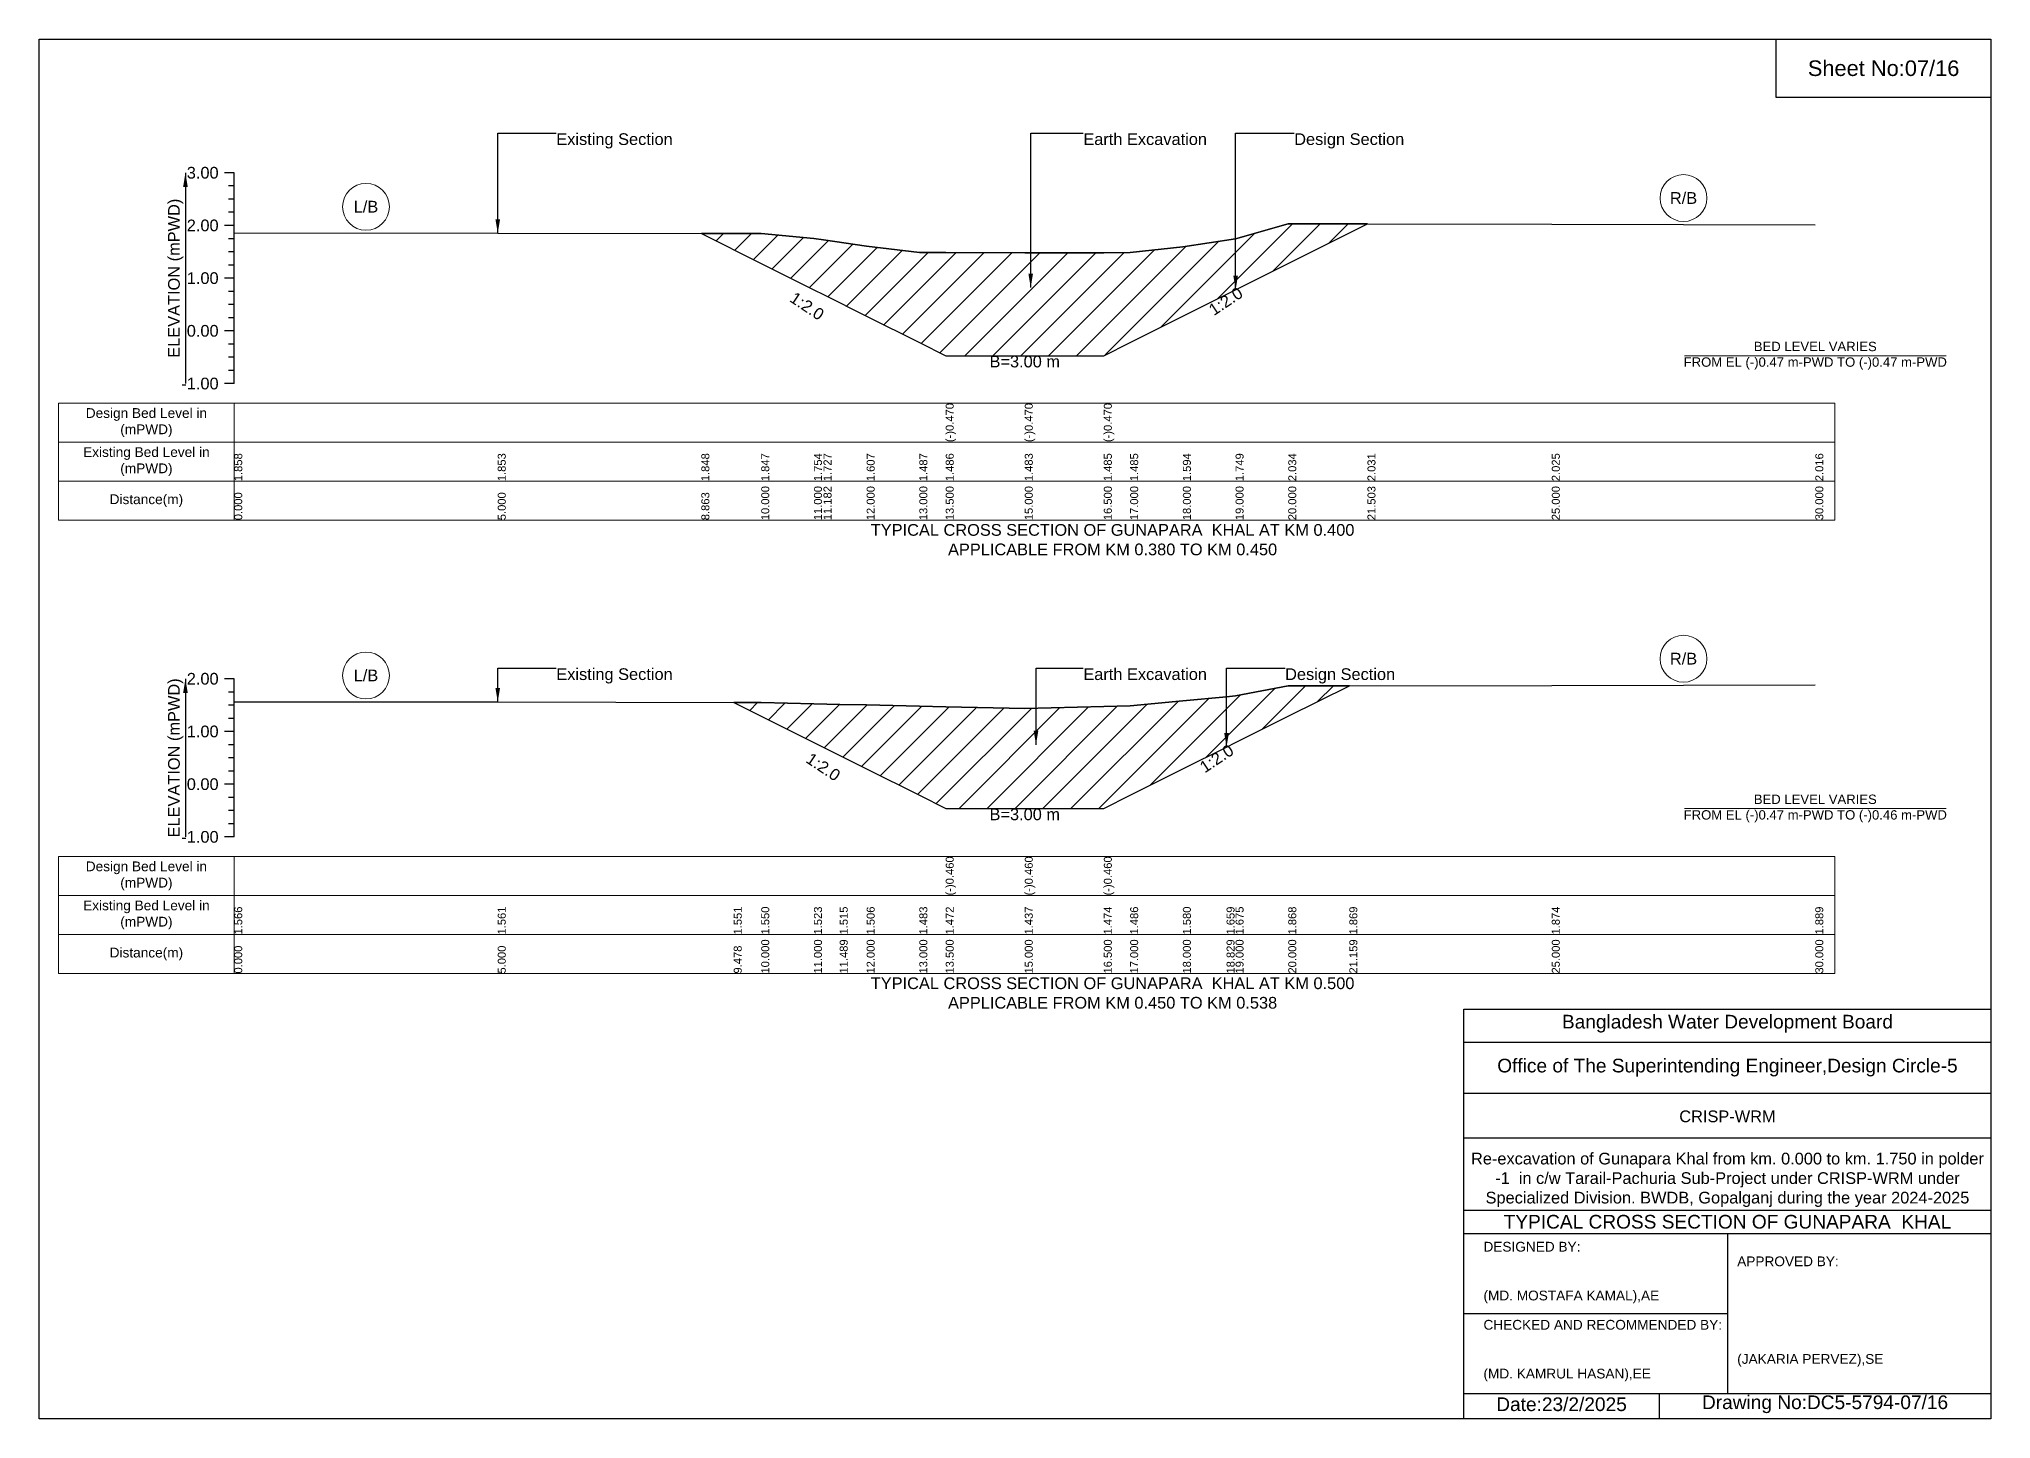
# Model space of a CAD drawing. Header units: inches. Extents: x 91000 to 268000, y -12452 to 3.
# Drawn here: x 160000 to 168000, y -5656 to 0 of the extents above; entities that cross this region are included whole.
import ezdxf

# ---------------------------------------------------------------- set-up
doc = ezdxf.new("R2010")
doc.units = ezdxf.units.IN
doc.header["$LTSCALE"] = 7
doc.header["$MEASUREMENT"] = 0
for name, color, linetype, lineweight in [('Cross section Data Border', 7, 'Continuous', 9), ('Cross Section Labels', 7, 'Continuous', 9), ('Existing_Bed_Level for Xsection', 7, 'Continuous', 25)]:
    doc.layers.add(name, color=color, linetype=linetype, lineweight=lineweight)
doc.styles.get("Standard").update_dxf_attribs({"font": 'arial.ttf'})
doc.dimstyles.get("Standard").update_dxf_attribs({"dimtxt": 0.18, "dimasz": 0.18, "dimexe": 0.18, "dimexo": 0.0625, "dimgap": 0.09, "dimtad": 0, "dimtih": 1, "dimtoh": 1, "dimdec": 4, "dimzin": 0, "dimdsep": 46, "dimtxsty": 'Standard', "dimcen": 0.09, "dimadec": 0, "dimazin": 0, "dimtfac": 1, "dimtdec": 4, "dimtofl": 0, "dimtmove": 0, "dimatfit": 3, "dimfxl": 1, "dimtolj": 1, "dimtzin": 0, "dimarcsym": 0})
pattern_1 = [(45, (0, 320), (-57.27565, 57.27565), [])]

msp = doc.modelspace()

# ---------------------------------------------------------------- hatches: boundary and pattern name
at = {"layer": 'Existing_Bed_Level for Xsection'}
h = msp.add_hatch(dxfattribs=at)
h.set_pattern_fill('ANSI31', color=256, scale=648, style=0)
h.set_pattern_definition(pattern_1)
h.paths.add_polyline_path([(162714.5, -797.1), (162960, -919.8), (163176, -1027.8), (163215.2, -1047.5), (163392, -1135.8), (163608, -1243.8), (163716, -1297.8), (164040, -1297.8), (164364, -1297.8), (164472, -1243.8), (164688, -1135.8), (164904, -1027.8), (164904.3, -1027.7), (165120, -919.8), (165444.6, -757.6), (165120, -757), (164904.3, -818.5), (164904, -818.5), (164688, -852), (164472, -875.6), (164364, -875.7), (164040, -876), (163716, -875.4), (163608, -875.1), (163392, -849.2), (163215.2, -823.2), (163176, -817.5), (162960, -797.4)])
h = msp.add_hatch(dxfattribs=at)
h.set_pattern_fill('ANSI31', color=256, scale=648, style=0)
h.set_pattern_definition(pattern_1)
h.paths.add_polyline_path([(162847.2, -2719.3), (162960, -2775.8), (163176, -2883.8), (163281.6, -2936.5), (163392, -2991.8), (163608, -3099.8), (163716, -3153.8), (164040, -3153.8), (164364, -3153.8), (164472, -3099.8), (164688, -2991.8), (164867.1, -2902.2), (164904, -2883.8), (165120, -2775.8), (165370.3, -2650.6), (165120, -2650.9), (164904, -2692.6), (164867.1, -2696.1), (164688, -2713.1), (164472, -2733.4), (164364, -2736.1), (164040, -2744), (163716, -2736.5), (163608, -2734.1), (163392, -2729.1), (163281.6, -2727.2), (163176, -2725.4), (162960, -2719.6)])

# ---------------------------------------------------------------- linework, layer by layer
for points in [[(160000, 0), (168000, 0), (168000, -5656), (160000, -5656)], [(167120, 0), (168000, 0), (168000, -240), (167120, -240)]]:
    msp.add_lwpolyline(points, close=True)
for points in [[(165840, -5656), (165840, -3976), (168000, -3976)], [(165840, -4112), (168000, -4112)], [(165840, -4320), (168000, -4320)], [(165840, -4504), (168000, -4504)], [(165840, -4800), (168000, -4800)], [(165840, -4896), (168000, -4896)], [(166920, -4896), (166920, -5552)], [(165840, -5224), (166920, -5224)], [(165840, -5552), (168000, -5552)], [(166640, -5552), (166640, -5656)]]:
    msp.add_lwpolyline(points)
at = {"layer": 'Cross section Data Border'}
for points in [[(160080, -1492.3), (167360, -1492.3), (167360, -1972.3), (160080, -1972.3)], [(160080, -3350.4), (167360, -3350.4), (167360, -3830.4), (160080, -3830.4)]]:
    msp.add_lwpolyline(points, close=True, dxfattribs=at)
for points in [[(160800, -1492.3), (160800, -1972.3)], [(160080, -1652.3), (167360, -1652.3)], [(160080, -1812.3), (167360, -1812.3)], [(160800, -3350.4), (160800, -3830.4)], [(160080, -3510.4), (167360, -3510.4)], [(160080, -3670.4), (167360, -3670.4)]]:
    msp.add_lwpolyline(points, dxfattribs=at)
at = {"layer": 'Cross Section Labels'}
for points in [[(166744.2, -1297.8), (167815.8, -1297.8)], [(166744.2, -3153.8), (167815.8, -3153.8)]]:
    msp.add_lwpolyline(points, dxfattribs=at)
for centre in [(166740, -651.9), (161340, -687.5), (166740, -2540), (161340, -2608.7)]:
    msp.add_circle(centre, 96, dxfattribs=at)
at = {"layer": 'Existing_Bed_Level for Xsection'}
for points in [[(160800, -548.3), (160760, -548.3)], [(160800, -1412.3), (160800, -1196.3), (160800, -980.3), (160800, -764.3), (160800, -548.3)], [(160800, -602.3), (160776, -602.3)], [(160800, -656.3), (160776, -656.3)], [(160800, -710.3), (160776, -710.3)], [(160800, -764.3), (160760, -764.3)], [(160800, -795), (161880, -796.1), (162714.5, -797.1), (162960, -797.4), (163176, -817.5), (163215.2, -823.2), (163392, -849.2), (163608, -875.1), (163716, -875.4), (163716, -875.4), (164040, -876), (164040, -876), (164364, -875.7), (164364, -875.7), (164472, -875.6), (164688, -852), (164904, -818.5), (164904.3, -818.5), (165120, -757), (165444.6, -757.6), (166200, -758.9), (167280, -760.9)], [(160800, -818.3), (160776, -818.3)], [(160800, -872.3), (160776, -872.3)], [(160800, -926.3), (160776, -926.3)], [(160800, -980.3), (160760, -980.3)], [(160800, -1034.3), (160776, -1034.3)], [(160800, -1088.3), (160776, -1088.3)], [(160800, -1196.3), (160760, -1196.3)], [(160800, -1142.3), (160776, -1142.3)], [(160800, -1250.3), (160776, -1250.3)], [(160800, -1304.3), (160776, -1304.3)], [(160800, -1358.3), (160776, -1358.3)], [(160800, -1412.3), (160760, -1412.3)], [(160800, -2622.4), (160760, -2622.4)], [(160800, -3270.4), (160800, -3054.4), (160800, -2838.4), (160800, -2622.4)], [(160800, -2676.4), (160776, -2676.4)], [(160800, -2716.1), (161880, -2717.2), (162847.2, -2719.3), (162960, -2719.6), (163176, -2725.4), (163281.6, -2727.2), (163392, -2729.1), (163608, -2734.1), (163716, -2736.5), (163716, -2736.5), (164040, -2744), (164040, -2744), (164364, -2736.1), (164364, -2736.1), (164472, -2733.4), (164688, -2713.1), (164867.1, -2696.1), (164904, -2692.6), (165120, -2650.9), (165370.3, -2650.6), (166200, -2649.6), (167280, -2646.4)], [(160800, -2730.4), (160776, -2730.4)], [(160800, -2784.4), (160776, -2784.4)], [(160800, -2838.4), (160760, -2838.4)], [(160800, -2892.4), (160776, -2892.4)], [(160800, -2946.4), (160776, -2946.4)], [(160800, -3000.4), (160776, -3000.4)], [(160800, -3054.4), (160760, -3054.4)], [(160800, -3108.4), (160776, -3108.4)], [(160800, -3162.4), (160776, -3162.4)], [(160800, -3270.4), (160760, -3270.4)], [(160800, -3216.4), (160776, -3216.4)]]:
    msp.add_lwpolyline(points, dxfattribs=at)
for points in [[(162714.5, -797.1), (162714.5, -797.1), (162960, -919.8), (163176, -1027.8), (163215.2, -1047.5), (163392, -1135.8), (163608, -1243.8), (163716, -1297.8), (163716, -1297.8), (164040, -1297.8), (164040, -1297.8), (164364, -1297.8), (164364, -1297.8), (164472, -1243.8), (164688, -1135.8), (164904, -1027.8), (164904.3, -1027.7), (165120, -919.8), (165444.6, -757.6), (165120, -757), (164904.3, -818.5), (164904, -818.5), (164688, -852), (164472, -875.6), (164364, -875.7), (164364, -875.7), (164040, -876), (164040, -876), (163716, -875.4), (163716, -875.4), (163608, -875.1), (163392, -849.2), (163215.2, -823.2), (163176, -817.5), (162960, -797.4), (162714.5, -797.1)], [(162847.2, -2719.3), (162960, -2775.8), (163176, -2883.8), (163281.6, -2936.5), (163392, -2991.8), (163608, -3099.8), (163716, -3153.8), (163716, -3153.8), (164040, -3153.8), (164040, -3153.8), (164364, -3153.8), (164364, -3153.8), (164472, -3099.8), (164688, -2991.8), (164867.1, -2902.2), (164904, -2883.8), (165120, -2775.8), (165370.3, -2650.6), (165370.3, -2650.6), (165370.3, -2650.6), (165120, -2650.9), (164904, -2692.6), (164867.1, -2696.1), (164688, -2713.1), (164472, -2733.4), (164364, -2736.1), (164364, -2736.1), (164040, -2744), (164040, -2744), (163716, -2736.5), (163716, -2736.5), (163608, -2734.1), (163392, -2729.1), (163281.6, -2727.2), (163176, -2725.4), (162960, -2719.6)]]:
    msp.add_lwpolyline(points, close=True, dxfattribs=at)

# ---------------------------------------------------------------- texts
at = {"attachment_point": 5}
for s, insert, char_height in [('Sheet No:07/16', (167560, -120), 64), ('Bangladesh Water Development Board', (166920, -4036), 56), ('Office of The Superintending Engineer,Design Circle-5', (166920, -4216), 56)]:
    msp.add_mtext(s, dxfattribs=dict(at, insert=insert, char_height=char_height))
for s, insert, char_height, width, attachment_point in [('CRISP-WRM', (166920, -4416), 48, 2240, 5), ('Re-excavation of Gunapara Khal from km. 0.000 to km. 1.750 in polder -1  in c/w Tarail-Pachuria Sub-Project under CRISP-WRM under Specialized Division. BWDB, Gopalganj during the year 2024-2025', (166920, -4676), 48, 2160, 5), ('TYPICAL CROSS SECTION OF GUNAPARA  KHAL', (166920, -4848), 56, 2240, 5), ('DESIGNED BY:^J^J^J(MD. MOSTAFA KAMAL),AE', (165920, -5056), 40, 1120, 4), ('APPROVED BY:^J^J^J^J^J^J(JAKARIA PERVEZ),SE', (166960, -5216), 40, 1120, 4), ('CHECKED AND RECOMMENDED BY:^J^J^J(MD. KAMRUL HASAN),EE', (165920, -5376), 40, 1120, 4), ('Date:23/2/2025 ', (166240, -5596), 56, 1120, 5), ('Drawing No:DC5-5794-07/16', (167320, -5596), 56, 1760, 5)]:
    msp.add_mtext(s, dxfattribs=dict(insert=insert, char_height=char_height, width=width, attachment_point=attachment_point))
at = {"layer": 'Cross section Data Border', "char_height": 40, "width": 640, "attachment_point": 5}
for s, insert in [('Design Bed Level in (mPWD)', (160440, -1572.3)), ('Existing Bed Level in (mPWD)', (160440, -1732.3)), ('Distance(m)', (160440, -1892.3)), ('Design Bed Level in (mPWD)', (160440, -3430.4)), ('Existing Bed Level in (mPWD)', (160440, -3590.4)), ('Distance(m)', (160440, -3750.4))]:
    msp.add_mtext(s, dxfattribs=dict(at, insert=insert))
at = {"layer": 'Cross Section Labels'}
for s, insert, char_height, attachment_point in [('Existing Section', (162120, -386.3), 48, 1), ('Earth Excavation', (164280, -386.3), 48, 1), ('Design Section', (165144.3, -386.3), 48, 1), ('R/B', (166740, -651.9), 48, 5), ('L/B', (161340, -687.5), 48, 5), ('BED LEVEL VARIES ^JFROM EL (-)0.47 m-PWD TO (-)0.47 m-PWD', (167280, -1297.8), 38.4, 5), ('B=3.00 m', (164040, -1297.8), 48, 2), ('TYPICAL CROSS SECTION OF GUNAPARA  KHAL AT KM 0.400^JAPPLICABLE FROM KM 0.380 TO KM 0.450', (164400, -2052.3), 48, 5), ('R/B', (166740, -2540), 48, 5), ('L/B', (161340, -2608.7), 48, 5), ('Existing Section', (162120, -2579.2), 48, 1), ('Earth Excavation', (164280, -2579.2), 48, 1), ('Design Section', (165107.1, -2579.2), 48, 1), ('BED LEVEL VARIES ^JFROM EL (-)0.47 m-PWD TO (-)0.46 m-PWD', (167280, -3153.8), 38.4, 5), ('B=3.00 m', (164040, -3153.8), 48, 2), ('TYPICAL CROSS SECTION OF GUNAPARA  KHAL AT KM 0.500^JAPPLICABLE FROM KM 0.450 TO KM 0.538', (164400, -3910.4), 48, 5)]:
    msp.add_mtext(s, dxfattribs=dict(at, insert=insert, char_height=char_height, attachment_point=attachment_point))
at = {"layer": 'Cross Section Labels', "char_height": 48, "attachment_point": 2}
for insert, rotation in [((164850.3, -1054.7), 33.69007), ((163161.2, -1074.5), 326.30993), ((163227.6, -2963.5), 326.30993), ((164813.1, -2929.2), 33.69007)]:
    msp.add_mtext('1:2.0', dxfattribs=dict(at, insert=insert, rotation=rotation))
at = {"layer": 'Existing_Bed_Level for Xsection', "char_height": 48, "attachment_point": 6}
for s, insert in [('3.00', (160736, -548.3)), ('2.00', (160736, -764.3)), ('1.00', (160736, -980.3)), ('0.00', (160736, -1196.3)), ('-1.00', (160736, -1412.3)), ('2.00', (160736, -2622.4)), ('1.00', (160736, -2838.4)), ('0.00', (160736, -3054.4)), ('-1.00', (160736, -3270.4))]:
    msp.add_mtext(s, dxfattribs=dict(at, insert=insert))
at = {"layer": 'Existing_Bed_Level for Xsection', "rotation": 90}
for s, insert, char_height, attachment_point in [('ELEVATION (mPWD)', (160560, -980.3), 48, 5), ('(-)0.470', (163716, -1652.3), 32.8, 1), ('(-)0.470', (164040, -1652.3), 32.8, 1), ('(-)0.470', (164364, -1652.3), 32.8, 1), ('1.858', (160800, -1812.3), 32.8, 1), ('1.853', (161880, -1812.3), 32.8, 1), ('1.848', (162714.5, -1812.3), 32.8, 1), ('1.847', (162960, -1812.3), 32.8, 1), ('1.754', (163176, -1812.3), 32.8, 1), ('1.727', (163215.2, -1812.3), 32.8, 1), ('1.607', (163392, -1812.3), 32.8, 1), ('1.487', (163608, -1812.3), 32.8, 1), ('1.486', (163716, -1812.3), 32.8, 1), ('1.483', (164040, -1812.3), 32.8, 1), ('1.485', (164364, -1812.3), 32.8, 1), ('1.485', (164472, -1812.3), 32.8, 1), ('1.594', (164688, -1812.3), 32.8, 1), ('1.749', (164904, -1812.3), 32.8, 1), ('2.034', (165120, -1812.3), 32.8, 1), ('2.031', (165444.6, -1812.3), 32.8, 1), ('2.025', (166200, -1812.3), 32.8, 1), ('2.016', (167280, -1812.3), 32.8, 1), ('10.000', (162960, -1972.3), 32.8, 1), ('11.000', (163176, -1972.3), 32.8, 1), ('11.182', (163215.2, -1972.3), 32.8, 1), ('12.000', (163392, -1972.3), 32.8, 1), ('13.000', (163608, -1972.3), 32.8, 1), ('13.500', (163716, -1972.3), 32.8, 1), ('15.000', (164040, -1972.3), 32.8, 1), ('16.500', (164364, -1972.3), 32.8, 1), ('17.000', (164472, -1972.3), 32.8, 1), ('18.000', (164688, -1972.3), 32.8, 1), ('19.000', (164904, -1972.3), 32.8, 1), ('20.000', (165120, -1972.3), 32.8, 1), ('21.503', (165444.6, -1972.3), 32.8, 1), ('25.000', (166200, -1972.3), 32.8, 1), ('30.000', (167280, -1972.3), 32.8, 1), ('0.000', (160800, -1972.3), 32.8, 1), ('5.000', (161880, -1972.3), 32.8, 1), ('8.863', (162714.5, -1972.3), 32.8, 1), ('ELEVATION (mPWD)', (160560, -2946.4), 48, 5), ('(-)0.460', (163716, -3510.4), 32.8, 1), ('(-)0.460', (164040, -3510.4), 32.8, 1), ('(-)0.460', (164364, -3510.4), 32.8, 1), ('1.566', (160800, -3670.4), 32.8, 1), ('1.561', (161880, -3670.4), 32.8, 1), ('1.551', (162847.2, -3670.4), 32.8, 1), ('1.550', (162960, -3670.4), 32.8, 1), ('1.523', (163176, -3670.4), 32.8, 1), ('1.515', (163281.6, -3670.4), 32.8, 1), ('1.506', (163392, -3670.4), 32.8, 1), ('1.483', (163608, -3670.4), 32.8, 1), ('1.472', (163716, -3670.4), 32.8, 1), ('1.437', (164040, -3670.4), 32.8, 1), ('1.474', (164364, -3670.4), 32.8, 1), ('1.486', (164472, -3670.4), 32.8, 1), ('1.580', (164688, -3670.4), 32.8, 1), ('1.659', (164867.1, -3670.4), 32.8, 1), ('1.675', (164904, -3670.4), 32.8, 1), ('1.868', (165120, -3670.4), 32.8, 1), ('1.869', (165370.3, -3670.4), 32.8, 1), ('1.874', (166200, -3670.4), 32.8, 1), ('1.889', (167280, -3670.4), 32.8, 1), ('0.000', (160800, -3830.4), 32.8, 1), ('5.000', (161880, -3830.4), 32.8, 1), ('9.478', (162847.2, -3830.4), 32.8, 1), ('10.000', (162960, -3830.4), 32.8, 1), ('11.000', (163176, -3830.4), 32.8, 1), ('11.489', (163281.6, -3830.4), 32.8, 1), ('12.000', (163392, -3830.4), 32.8, 1), ('13.000', (163608, -3830.4), 32.8, 1), ('13.500', (163716, -3830.4), 32.8, 1), ('15.000', (164040, -3830.4), 32.8, 1), ('16.500', (164364, -3830.4), 32.8, 1), ('17.000', (164472, -3830.4), 32.8, 1), ('18.000', (164688, -3830.4), 32.8, 1), ('18.829', (164867.1, -3830.4), 32.8, 1), ('19.000', (164904, -3830.4), 32.8, 1), ('20.000', (165120, -3830.4), 32.8, 1), ('21.159', (165370.3, -3830.4), 32.8, 1), ('25.000', (166200, -3830.4), 32.8, 1), ('30.000', (167280, -3830.4), 32.8, 1)]:
    msp.add_mtext(s, dxfattribs=dict(at, insert=insert, char_height=char_height, attachment_point=attachment_point))

# ---------------------------------------------------------------- leaders
at = {"layer": 'Cross Section Labels', "annotation_type": 0, "has_hookline": 1, "hookline_direction": 0}
for points, text_width in [([(161880, -796.1), (161880, -386.3), (162119.9, -386.3)], 467.2), ([(164064.4, -1018.9), (164064.4, -386.3), (164279.9, -386.3)], 497), ([(164904.3, -1027.7), (164904.3, -386.3), (165144.2, -386.3)], 441.2), ([(161880, -2717.2), (161880, -2579.2), (162119.9, -2579.2)], 467.2), ([(164086.1, -2892.7), (164086.1, -2579.2), (164279.9, -2579.2)], 497), ([(164867.1, -2902.2), (164867.1, -2579.2), (165107.1, -2579.2)], 441.2)]:
    msp.add_leader(points, dimstyle='Standard', override={"dimasz": 57.6}, dxfattribs=dict(at, text_width=text_width))
at = {"layer": 'Existing_Bed_Level for Xsection'}
for points in [[(160600, -548.3), (160600, -1412.3)], [(160600, -2622.4), (160600, -3270.4)]]:
    msp.add_leader(points, dimstyle='Standard', override={"dimasz": 57.6}, dxfattribs=at)

doc.saveas('drawing.dxf')
